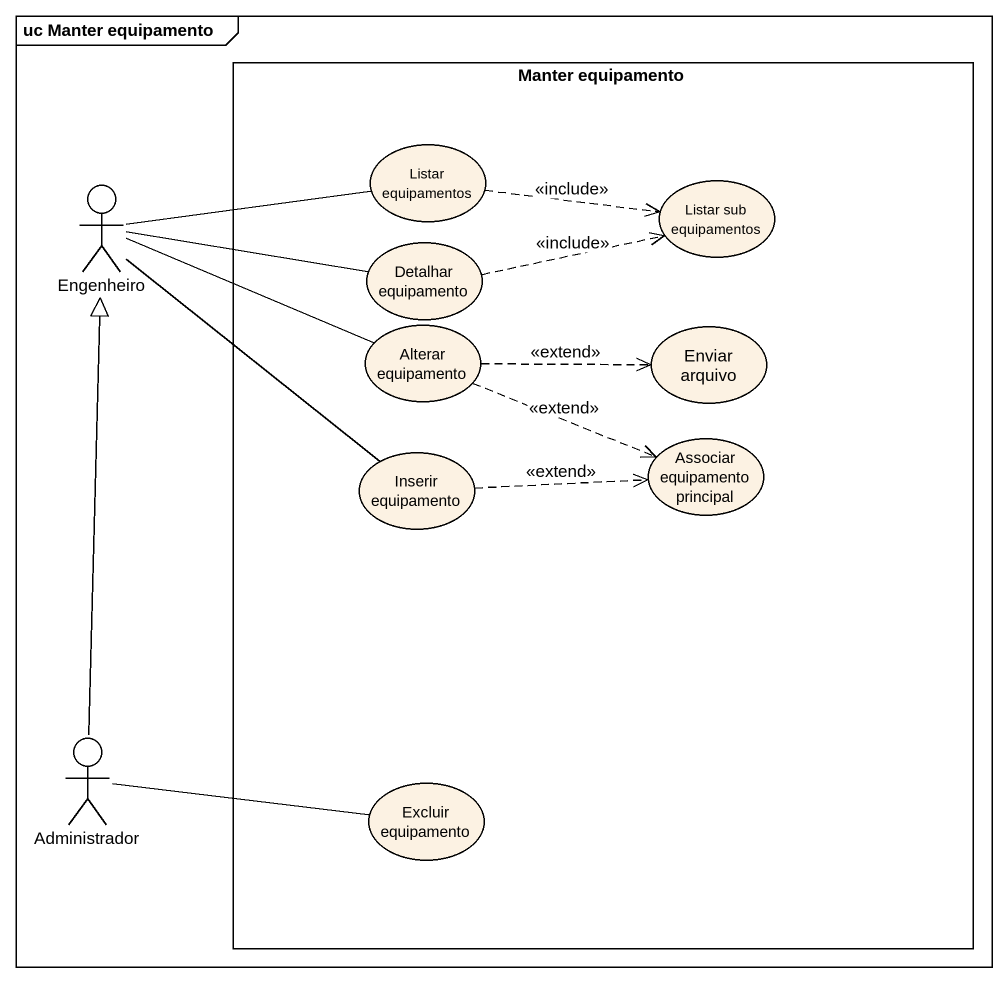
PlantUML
@startuml
mainframe uc Manter equipamento
rectangle "Manter equipamento" as Manter_equipamento {
  usecase "Listar equipamentos" as Listar_equipamentos
  usecase "Listar sub equipamentos" as Listar_sub_equipamentos
  usecase "Detalhar equipamento" as Detalhar_equipamento
  usecase "Alterar equipamento" as Alterar_equipamento
  usecase "Enviar arquivo" as Enviar_arquivo
  usecase "Inserir equipamento" as Inserir_equipamento
  usecase "Associar equipamento principal" as Associar_equipamento
  usecase "Excluir equipamento" as Excluir_equipamento
}
actor Engenheiro
actor Administrador
Listar_equipamentos .right.> Listar_sub_equipamentos : <<include>>
Engenheiro -right- Listar_equipamentos
Engenheiro -right- Detalhar_equipamento
Engenheiro -right- Alterar_equipamento
Engenheiro -- Inserir_equipamento
Detalhar_equipamento .right.> Listar_sub_equipamentos : <<include>>
Alterar_equipamento .right.> Enviar_arquivo : <<extend>>
Alterar_equipamento .right.> Associar_equipamento : <<extend>>
Inserir_equipamento .right.> Associar_equipamento : <<extend>>
Administrador -up-|> Engenheiro
Administrador -right- Excluir_equipamento
@enduml
